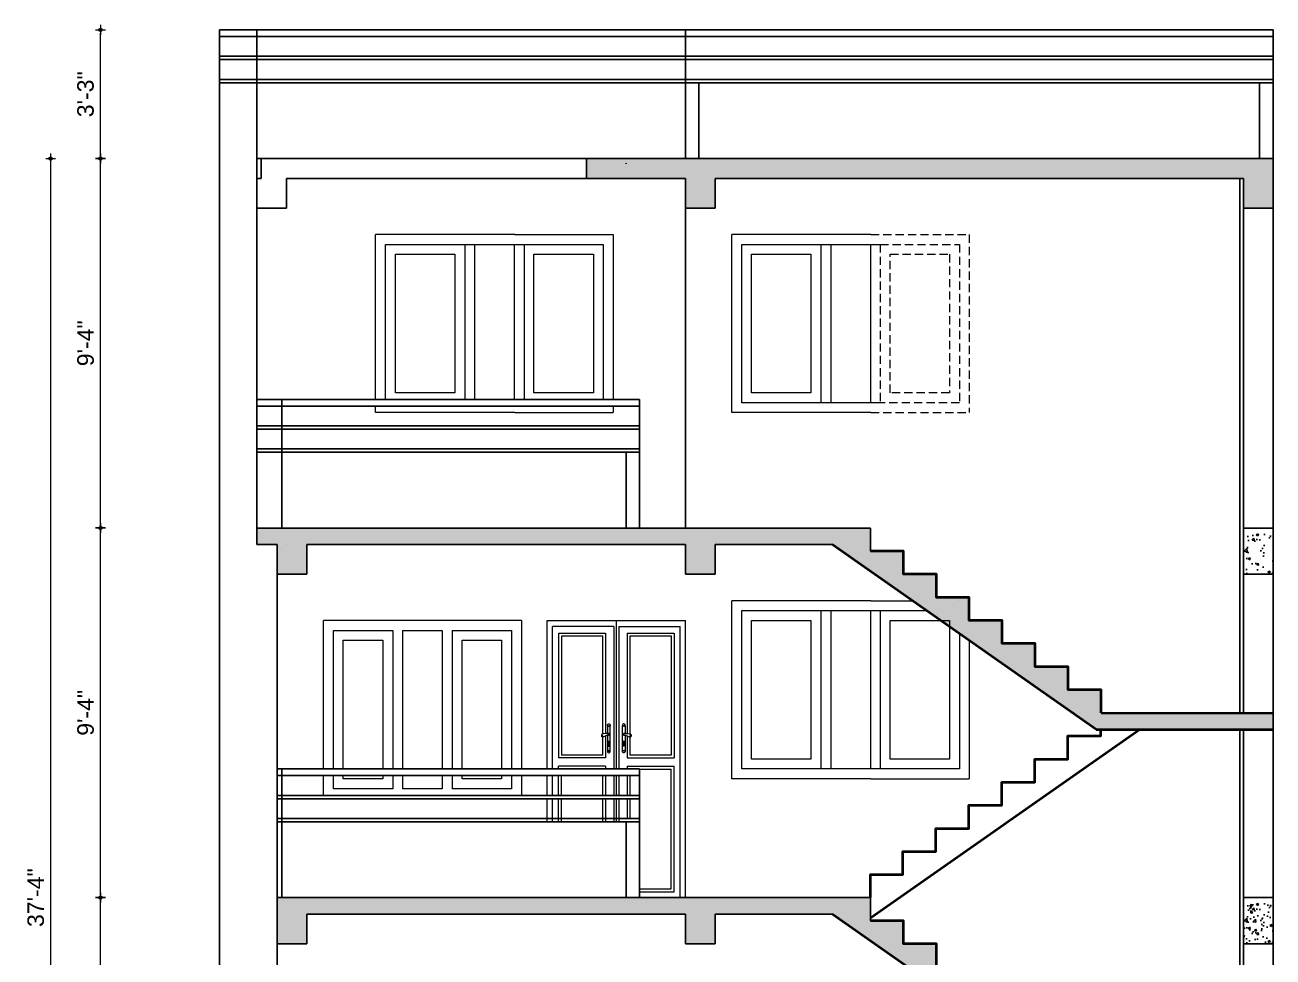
# Model space of a CAD drawing. Header units: inches. Extents: x -4763 to -1586, y -14268 to -12020.
# Drawn here: x -3463.3 to -3085, y -13173.4 to -12890.9 of the extents above; entities that cross this region are included whole.
import ezdxf

# ---------------------------------------------------------------- set-up
doc = ezdxf.new("R2010")
doc.units = ezdxf.units.IN
doc.header["$LTSCALE"] = 0.5
doc.header["$MEASUREMENT"] = 0
doc.header["$PDMODE"] = 66
doc.linetypes.add('HIDDEN', pattern=[0.375, 0.25, -0.125])
for name, color, linetype, lineweight in [('furnitures', 45, 'Continuous', 9), ('hatch', 9, 'Continuous', 0), ('Toilet', 7, 'Continuous', 25), ('wall', 20, 'Continuous', 40), ('win', 5, 'Continuous', 18)]:
    doc.layers.add(name, color=color, linetype=linetype, lineweight=lineweight)
doc.styles.get("Standard").update_dxf_attribs({"font": 'arial.ttf'})
doc.dimstyles.new('S8', dxfattribs={"dimtxt": 5, "dimasz": 1, "dimexe": 6, "dimexo": 18, "dimgap": 1.9375, "dimtad": 1, "dimdec": 0, "dimzin": 3, "dimdsep": 46, "dimlunit": 4, "dimtxsty": 'Standard', "dimblk": 'dot 2', "dimcen": 12, "dimse1": 1, "dimse2": 1, "dimclrd": 1, "dimclre": 1, "dimclrt": 256, "dimadec": 0, "dimazin": 0, "dimtfac": 0.75, "dimtdec": 0, "dimtix": 1, "dimtmove": 1, "dimatfit": 3, "dimldrblk": 'DOT', "dimfxl": 1, "dimtolj": 1, "dimtzin": 0, "dimlwd": 9, "dimlwe": 9, "dimarcsym": 0})

# ---------------------------------------------------------------- blocks, each defined once
blk = doc.blocks.new('dot1')
at = {"layer": 'hatch'}
h = blk.add_hatch(color=256, dxfattribs=at)
edge = h.paths.add_edge_path()
edge.add_arc((0, 0), 1, 0, 360)
for p, q in [((3, 0), (-3, 0)), ((0, 3), (0, -3))]:
    blk.add_line(p, q, dxfattribs=at)
blk.add_circle((0, 0), 1, dxfattribs=at)
blk = doc.blocks.new('dot 2')
at = {"layer": 'hatch', "xscale": 0.5, "yscale": 0.5, "zscale": 0.5}
blk.add_blockref('dot1', (0, 0), dxfattribs=at)
blk = doc.blocks.new('*D1585')
at = {"layer": 'Defpoints', "color": 0, "transparency": 16777216}
for p in [(-3440.42, -13043.36), (-3386.01, -13043.36), (-3386.01, -13155.4)]:
    blk.add_point(p, dxfattribs=at)
at = {"layer": 'Toilet', "color": 1, "lineweight": 9, "transparency": 16777216}
blk.add_line((-3440.42, -13154.4), (-3440.42, -13044.36), dxfattribs=at)
for p, rotation in [((-3440.42, -13043.36), 90), ((-3440.42, -13155.4), 270)]:
    blk.add_blockref('dot 2', p, dxfattribs=dict(at, rotation=rotation))
at = {"layer": 'Toilet', "transparency": 16777216, "insert": (-3444.91, -13099.38), "char_height": 5, "attachment_point": 5, "rotation": 90}
blk.add_mtext('\\A1;9\'-4"', dxfattribs=at)
blk = doc.blocks.new('_Dot')
at = {"color": 0, "linetype": 'ByBlock', "lineweight": -2}
blk.add_line((-0.5, 0), (-1, 0), dxfattribs=at)
at = {"color": 0, "linetype": 'ByBlock', "const_width": 0.5}
blk.add_lwpolyline([(-0.25, 0, 1), (0.25, 0, 1)], format="xyb", close=True, dxfattribs=at)
blk = doc.blocks.new('*D1579')
at = {"layer": 'Defpoints', "color": 0, "transparency": 16777216}
for p in [(-3440.42, -12931.4), (-3386.82, -12931.4), (-3386.82, -13043.36)]:
    blk.add_point(p, dxfattribs=at)
at = {"layer": 'Toilet', "color": 1, "lineweight": 9, "transparency": 16777216}
blk.add_line((-3440.42, -13042.36), (-3440.42, -12932.4), dxfattribs=at)
for p, rotation in [((-3440.42, -12931.4), 90), ((-3440.42, -13043.36), 270)]:
    blk.add_blockref('dot 2', p, dxfattribs=dict(at, rotation=rotation))
at = {"layer": 'Toilet', "transparency": 16777216, "insert": (-3444.91, -12987.38), "char_height": 5, "attachment_point": 5, "rotation": 90}
blk.add_mtext('\\A1;9\'-4"', dxfattribs=at)
blk = doc.blocks.new('*D1580')
at = {"layer": 'Defpoints', "color": 0, "transparency": 16777216}
for p in [(-3392.98, -12931.4), (-3455.52, -13379.4), (-3386.82, -13379.4)]:
    blk.add_point(p, dxfattribs=at)
at = {"layer": 'Toilet', "color": 1, "lineweight": 9, "transparency": 16777216}
blk.add_line((-3455.52, -12932.4), (-3455.52, -13378.4), dxfattribs=at)
for p, rotation in [((-3455.52, -12931.4), 90), ((-3455.52, -13379.4), 270)]:
    blk.add_blockref('dot 2', p, dxfattribs=dict(at, rotation=rotation))
at = {"layer": 'Toilet', "transparency": 16777216, "insert": (-3460.02, -13155.4), "char_height": 5, "attachment_point": 5, "rotation": 90}
blk.add_mtext('\\A1;37\'-4"', dxfattribs=at)
blk = doc.blocks.new('*D1582')
at = {"layer": 'Defpoints', "color": 0, "transparency": 16777216}
for p in [(-3440.42, -13155.4), (-3386.82, -13155.4), (-3386.01, -13267.4)]:
    blk.add_point(p, dxfattribs=at)
at = {"layer": 'Toilet', "color": 1, "lineweight": 9, "transparency": 16777216}
blk.add_line((-3440.42, -13266.4), (-3440.42, -13156.4), dxfattribs=at)
for p, rotation in [((-3440.42, -13155.4), 90), ((-3440.42, -13267.4), 270)]:
    blk.add_blockref('dot 2', p, dxfattribs=dict(at, rotation=rotation))
at = {"layer": 'Toilet', "transparency": 16777216, "insert": (-3444.91, -13211.4), "char_height": 5, "attachment_point": 5, "rotation": 90}
blk.add_mtext('\\A1;9\'-4"', dxfattribs=at)
blk = doc.blocks.new('*D1583')
at = {"layer": 'Defpoints', "color": 0, "transparency": 16777216}
for p in [(-3440.42, -12892.4), (-3404.34, -12892.4), (-3386.82, -12931.4)]:
    blk.add_point(p, dxfattribs=at)
at = {"layer": 'Toilet', "color": 1, "lineweight": 9, "transparency": 16777216}
blk.add_line((-3440.42, -12930.4), (-3440.42, -12893.4), dxfattribs=at)
for p, rotation in [((-3440.42, -12892.4), 90), ((-3440.42, -12931.4), 270)]:
    blk.add_blockref('dot 2', p, dxfattribs=dict(at, rotation=rotation))
at = {"layer": 'Toilet', "transparency": 16777216, "insert": (-3444.92, -12911.9), "char_height": 5, "attachment_point": 5, "rotation": 90}
blk.add_mtext('\\A1;3\'-3"', dxfattribs=at)

msp = doc.modelspace()

# ---------------------------------------------------------------- hatches: boundary and pattern name
at = {"layer": 'Toilet'}
h = msp.add_hatch(dxfattribs=at)
h.set_pattern_fill('AR-CONC', color=256, style=0)
h.set_pattern_definition([(50, (-18742.622, -194.465), (7.1726018, -0.6275213), [0.75, -8.25]), (355, (-18742.622, -194.465), (-1.3875133, 7.5219213), [0.6, -6.6]), (100.4514, (-18742.024, -194.517), (5.7850938, 6.8943954), [0.637402, -7.011421]), (46.1842, (-18742.622, -192.465), (10.6724105, -1.65519), [1.125, -12.375]), (96.6356, (-18741.733, -192.603), (9.346627, 9.7411787), [0.956103, -10.51713]), (351.1842, (-18742.622, -192.465), (9.3466195, 9.741186), [0.9, -9.9]), (21, (-18741.622, -192.965), (5.9690705, -4.0261889), [0.75, -8.25]), (326, (-18741.622, -192.965), (2.4331533, 7.2515005), [0.6, -6.6]), (71.4514, (-18741.1246, -193.3), (8.4022263, 3.225305), [0.637402, -7.011421]), (37.5, (-18742.622, -194.4647), (0.12159855, 3.32893854), [0, -6.52, 0, -6.7, 0, -6.625]), (7.5, (-18742.622, -194.4647), (2.6306954, 3.9441171), [0, -3.82, 0, -6.37, 0, -2.525]), (327.5, (-18744.852, -194.4647), (5.33822436, -0.2255487), [0, -2.5, 0, -7.8, 0, -10.35]), (317.5, (-18745.852, -194.4647), (5.8318617, 1.0010498), [0, -3.25, 0, -5.18, 0, -7.35])])
h.paths.add_polyline_path([(-3392.98, -13043.4), (-3392.98, -13048.4), (-3386.82, -13048.4), (-3386.82, -13057.4), (-3377.82, -13057.4), (-3377.82, -13048.4), (-3263.04, -13048.4), (-3263.04, -13057.4), (-3254.04, -13057.4), (-3254.04, -13048.4), (-3218.62, -13048.4), (-3138.62, -13104.4), (-3084.98, -13104.44), (-3084.98, -13099.44), (-3137.04, -13099.4), (-3137.04, -13092.4), (-3147.04, -13092.4), (-3147.04, -13085.4), (-3157.04, -13085.4), (-3157.04, -13078.4), (-3167.04, -13078.4), (-3167.04, -13071.4), (-3177.04, -13071.4), (-3177.04, -13064.4), (-3187.04, -13064.4), (-3187.04, -13057.4), (-3197.04, -13057.4), (-3197.04, -13050.4), (-3207.04, -13050.4), (-3207.04, -13043.4)])
h.paths.add_polyline_path([(-3377.82, -13160.4), (-3263.04, -13160.4), (-3263.04, -13169.4), (-3254.04, -13169.4), (-3254.04, -13160.4), (-3218.62, -13160.4), (-3138.62, -13216.4), (-3084.98, -13216.44), (-3084.98, -13211.44), (-3137.04, -13211.4), (-3137.04, -13204.4), (-3147.04, -13204.4), (-3147.04, -13197.4), (-3157.04, -13197.4), (-3157.04, -13190.4), (-3167.04, -13190.4), (-3167.04, -13183.4), (-3177.04, -13183.4), (-3177.04, -13176.4), (-3187.04, -13176.4), (-3187.04, -13169.4), (-3197.04, -13169.4), (-3197.04, -13162.4), (-3207.04, -13162.4), (-3207.04, -13155.4), (-3386.82, -13155.4), (-3386.82, -13169.4), (-3377.82, -13169.4)])
h.paths.add_polyline_path([(-3386.82, -13267.4), (-3386.82, -13281.4), (-3377.82, -13281.4), (-3377.82, -13272.4), (-3263.04, -13272.4), (-3263.04, -13281.4), (-3254.04, -13281.4), (-3254.04, -13272.4), (-3218.62, -13272.4), (-3138.62, -13328.4), (-3084.98, -13328.44), (-3084.98, -13323.44), (-3137.04, -13323.4), (-3137.04, -13316.4), (-3147.04, -13316.4), (-3147.04, -13309.4), (-3157.04, -13309.4), (-3157.04, -13302.4), (-3167.04, -13302.4), (-3167.04, -13295.4), (-3177.04, -13295.4), (-3177.04, -13288.4), (-3187.04, -13288.4), (-3187.04, -13281.4), (-3197.04, -13281.4), (-3197.04, -13274.4), (-3207.04, -13274.4), (-3207.04, -13267.4)])
h.paths.add_polyline_path([(-3293.04, -12931.4), (-3293.04, -12937.4), (-3263.04, -12937.4), (-3263.04, -12946.4), (-3254.04, -12946.4), (-3254.04, -12937.4), (-3094.1, -12937.4), (-3094.1, -12946.4), (-3085.1, -12946.4), (-3085.1, -12931.4)])
h = msp.add_hatch(dxfattribs=at)
h.set_pattern_fill('AR-CONC', color=256, style=0)
h.set_pattern_definition([(50, (-20892.716, -1395.2956), (7.1726018, -0.6275213), [0.75, -8.25]), (355, (-20892.716, -1395.2956), (-1.3875133, 7.5219213), [0.6, -6.6]), (100.4514, (-20892.1185, -1395.348), (5.7850938, 6.8943954), [0.637402, -7.011421]), (46.1842, (-20892.716, -1393.296), (10.6724105, -1.65519), [1.125, -12.375]), (96.6356, (-20891.827, -1393.434), (9.346627, 9.7411787), [0.956103, -10.51713]), (351.1842, (-20892.716, -1393.296), (9.3466195, 9.741186), [0.9, -9.9]), (21, (-20891.716, -1393.7956), (5.9690705, -4.0261889), [0.75, -8.25]), (326, (-20891.716, -1393.7956), (2.4331533, 7.2515005), [0.6, -6.6]), (71.4514, (-20891.219, -1394.131), (8.4022263, 3.225305), [0.637402, -7.011421]), (37.5, (-20892.7163, -1395.2956), (0.12159855, 3.32893854), [0, -6.52, 0, -6.7, 0, -6.625]), (7.5, (-20892.7163, -1395.2956), (2.6306954, 3.9441171), [0, -3.82, 0, -6.37, 0, -2.525]), (327.5, (-20894.9463, -1395.2956), (5.33822436, -0.22554872), [0, -2.5, 0, -7.8, 0, -10.35]), (317.5, (-20895.9463, -1395.2956), (5.8318617, 1.0010498), [0, -3.25, 0, -5.18, 0, -7.35])])
h.paths.add_polyline_path([(-3093.98, -13169.4), (-3084.98, -13169.4), (-3084.98, -13155.4), (-3093.98, -13155.4)])
h.paths.add_polyline_path([(-3093.98, -13057.4), (-3084.98, -13057.4), (-3084.98, -13043.4), (-3093.98, -13043.4)])
h = msp.add_hatch(dxfattribs=at)
h.set_pattern_fill('AR-CONC', color=256, style=0)
h.set_pattern_definition([(50, (-20892.716, -1507.2956), (7.1726018, -0.6275213), [0.75, -8.25]), (355, (-20892.716, -1507.2956), (-1.3875133, 7.5219213), [0.6, -6.6]), (100.4514, (-20892.1185, -1507.348), (5.7850938, 6.8943954), [0.637402, -7.011421]), (46.1842, (-20892.716, -1505.296), (10.6724105, -1.65519), [1.125, -12.375]), (96.6356, (-20891.827, -1505.434), (9.346627, 9.7411787), [0.956103, -10.51713]), (351.1842, (-20892.716, -1505.296), (9.3466195, 9.741186), [0.9, -9.9]), (21, (-20891.716, -1505.7956), (5.9690705, -4.0261889), [0.75, -8.25]), (326, (-20891.716, -1505.7956), (2.4331533, 7.2515005), [0.6, -6.6]), (71.4514, (-20891.219, -1506.131), (8.4022263, 3.225305), [0.637402, -7.011421]), (37.5, (-20892.7163, -1507.2956), (0.12159855, 3.32893854), [0, -6.52, 0, -6.7, 0, -6.625]), (7.5, (-20892.7163, -1507.2956), (2.6306954, 3.9441171), [0, -3.82, 0, -6.37, 0, -2.525]), (327.5, (-20894.9463, -1507.2956), (5.33822436, -0.22554872), [0, -2.5, 0, -7.8, 0, -10.35]), (317.5, (-20895.9463, -1507.2956), (5.8318617, 1.0010498), [0, -3.25, 0, -5.18, 0, -7.35])])
h.paths.add_polyline_path([(-3093.98, -13281.4), (-3084.98, -13281.4), (-3084.98, -13267.4), (-3093.98, -13267.4)])
h.paths.add_polyline_path([(-3093.98, -13169.4), (-3084.98, -13169.4), (-3084.98, -13155.4), (-3093.98, -13155.4)])

# ---------------------------------------------------------------- linework, layer by layer
at = {"layer": 'furnitures'}
for p, q in [((-3305.04, -13071.4), (-3263.04, -13071.4)), ((-3305.04, -13071.4), (-3263.04, -13071.4)), ((-3305.04, -13116.4), (-3305.04, -13071.4)), ((-3305.04, -13071.4), (-3263.04, -13071.4)), ((-3303.39, -13116.4), (-3303.39, -13073.2)), ((-3284.83, -13073.2), (-3303.39, -13073.2)), ((-3284.83, -13073.2), (-3284.83, -13116.4)), ((-3284.04, -13071.4), (-3284.04, -13116.4)), ((-3283.25, -13073.2), (-3283.25, -13116.4)), ((-3283.25, -13073.2), (-3264.69, -13073.2)), ((-3264.69, -13155.4), (-3264.69, -13073.2)), ((-3263.04, -13155.4), (-3263.04, -13071.4)), ((-3301.55, -13075.2), (-3301.55, -13113.07)), ((-3301.47, -13075.2), (-3287.31, -13075.2)), ((-3300.67, -13076.07), (-3300.67, -13112.19)), ((-3300.6, -13076.07), (-3288.11, -13076.07)), ((-3288.19, -13076.07), (-3288.19, -13105.74)), ((-3287.31, -13075.2), (-3287.31, -13105.67)), ((-3280.77, -13075.2), (-3280.77, -13105.67)), ((-3280.77, -13075.2), (-3266.61, -13075.2)), ((-3279.9, -13076.07), (-3279.9, -13105.74)), ((-3279.9, -13076.07), (-3267.41, -13076.07)), ((-3267.41, -13076.07), (-3267.41, -13112.19)), ((-3266.54, -13075.2), (-3266.54, -13113.07)), ((-3286.72, -13103.36), (-3286.68, -13103.06)), ((-3286.72, -13103.36), (-3286.72, -13105.61)), ((-3286.68, -13103.06), (-3286.57, -13102.82)), ((-3286.57, -13102.82), (-3286.4, -13102.69)), ((-3286.4, -13102.69), (-3286.22, -13102.69)), ((-3286.39, -13103.28), (-3286.4, -13103.37)), ((-3286.4, -13103.37), (-3286.38, -13103.29)), ((-3286.38, -13103.45), (-3286.4, -13103.37)), ((-3286.4, -13103.37), (-3286.39, -13103.46)), ((-3286.34, -13103.23), (-3286.39, -13103.28)), ((-3286.39, -13103.46), (-3286.34, -13103.52)), ((-3286.38, -13103.29), (-3286.34, -13103.24)), ((-3286.34, -13103.5), (-3286.38, -13103.45)), ((-3286.29, -13103.23), (-3286.34, -13103.23)), ((-3286.34, -13103.24), (-3286.29, -13103.24)), ((-3286.29, -13103.5), (-3286.34, -13103.5)), ((-3286.34, -13103.52), (-3286.29, -13103.52)), ((-3286.24, -13103.28), (-3286.29, -13103.23)), ((-3286.29, -13103.24), (-3286.25, -13103.29)), ((-3286.25, -13103.45), (-3286.29, -13103.5)), ((-3286.29, -13103.52), (-3286.24, -13103.46)), ((-3286.25, -13103.29), (-3286.23, -13103.37)), ((-3286.23, -13103.37), (-3286.25, -13103.45)), ((-3286.22, -13103.37), (-3286.24, -13103.28)), ((-3286.24, -13103.46), (-3286.22, -13103.37)), ((-3286.22, -13102.69), (-3286.06, -13102.82)), ((-3286.06, -13102.82), (-3285.95, -13103.06)), ((-3285.95, -13103.06), (-3285.91, -13103.36)), ((-3285.91, -13110.87), (-3285.91, -13103.36)), ((-3282.13, -13103.06), (-3282.17, -13103.36)), ((-3282.17, -13110.87), (-3282.17, -13103.36)), ((-3282.02, -13102.82), (-3282.13, -13103.06)), ((-3281.86, -13102.69), (-3282.02, -13102.82)), ((-3281.68, -13102.69), (-3281.86, -13102.69)), ((-3281.86, -13103.37), (-3281.84, -13103.28)), ((-3281.84, -13103.46), (-3281.86, -13103.37)), ((-3281.83, -13103.29), (-3281.85, -13103.37)), ((-3281.85, -13103.37), (-3281.83, -13103.45)), ((-3281.84, -13103.28), (-3281.8, -13103.23)), ((-3281.8, -13103.52), (-3281.84, -13103.46)), ((-3281.79, -13103.24), (-3281.83, -13103.29)), ((-3281.83, -13103.45), (-3281.79, -13103.5)), ((-3281.8, -13103.23), (-3281.74, -13103.23)), ((-3281.74, -13103.52), (-3281.8, -13103.52)), ((-3281.74, -13103.24), (-3281.79, -13103.24)), ((-3281.79, -13103.5), (-3281.74, -13103.5)), ((-3281.74, -13103.23), (-3281.7, -13103.28)), ((-3281.7, -13103.29), (-3281.74, -13103.24)), ((-3281.74, -13103.5), (-3281.7, -13103.45)), ((-3281.7, -13103.46), (-3281.74, -13103.52)), ((-3281.7, -13103.28), (-3281.68, -13103.37)), ((-3281.69, -13103.37), (-3281.7, -13103.29)), ((-3281.68, -13103.37), (-3281.7, -13103.46)), ((-3281.7, -13103.45), (-3281.69, -13103.37)), ((-3281.52, -13102.82), (-3281.68, -13102.69)), ((-3281.4, -13103.06), (-3281.52, -13102.82)), ((-3281.36, -13103.36), (-3281.4, -13103.06)), ((-3281.36, -13103.36), (-3281.36, -13105.61)), ((-3288.49, -13106.05), (-3288.48, -13106)), ((-3288.48, -13106.02), (-3288.49, -13106.06)), ((-3288.49, -13106.05), (-3288.49, -13106.06)), ((-3288.49, -13106.06), (-3288.49, -13106.08)), ((-3288.49, -13106.08), (-3288.49, -13106.06)), ((-3288.49, -13106.08), (-3288.49, -13106.12)), ((-3288.49, -13106.12), (-3288.49, -13106.17)), ((-3288.49, -13106.17), (-3288.49, -13106.23)), ((-3288.49, -13106.23), (-3288.49, -13106.29)), ((-3288.49, -13106.29), (-3288.49, -13106.36)), ((-3288.49, -13106.36), (-3288.49, -13106.42)), ((-3288.49, -13106.42), (-3288.49, -13106.47)), ((-3288.49, -13106.47), (-3288.49, -13106.51)), ((-3288.49, -13106.51), (-3288.49, -13106.53)), ((-3288.49, -13106.53), (-3288.49, -13106.54)), ((-3288.48, -13106.58), (-3288.49, -13106.54)), ((-3288.45, -13105.91), (-3288.48, -13105.98)), ((-3288.48, -13106), (-3288.48, -13105.98)), ((-3288.48, -13106.02), (-3288.47, -13105.99)), ((-3288.48, -13106.02), (-3288.48, -13106.02)), ((-3288.48, -13106.05), (-3288.47, -13106.02)), ((-3288.48, -13106.05), (-3288.48, -13106.02)), ((-3288.48, -13106.05), (-3288.48, -13106.05)), ((-3288.48, -13106.05), (-3288.48, -13106.08)), ((-3288.48, -13106.16), (-3288.48, -13106.05)), ((-3288.48, -13106.29), (-3288.48, -13106.23)), ((-3288.48, -13106.48), (-3288.48, -13106.36)), ((-3288.48, -13106.58), (-3288.48, -13106.53)), ((-3288.48, -13106.6), (-3288.48, -13106.58)), ((-3288.45, -13106.65), (-3288.48, -13106.6)), ((-3288.47, -13105.99), (-3288.47, -13105.99)), ((-3288.47, -13106.02), (-3288.47, -13106.02)), ((-3288.41, -13105.87), (-3288.45, -13105.91)), ((-3288.45, -13106.64), (-3288.41, -13106.66)), ((-3288.45, -13106.64), (-3288.45, -13106.65)), ((-3288.41, -13106.68), (-3288.45, -13106.65)), ((-3288.44, -13106.28), (-3288.44, -13106.38)), ((-3288.44, -13106.28), (-3288.4, -13106.28)), ((-3288.44, -13106.38), (-3288.4, -13106.38)), ((-3288.41, -13105.87), (-3288.16, -13105.73)), ((-3288.4, -13106.38), (-3288.41, -13106.48)), ((-3288.13, -13106.46), (-3288.41, -13106.48)), ((-3288.41, -13106.66), (-3288.41, -13106.68)), ((-3288.41, -13106.66), (-3288.41, -13106.68)), ((-3288.17, -13106.69), (-3288.41, -13106.66)), ((-3288.41, -13106.66), (-3288.41, -13106.66)), ((-3288.16, -13106.71), (-3288.41, -13106.68)), ((-3288.4, -13106.28), (-3288.4, -13106.38)), ((-3288.13, -13106.35), (-3288.4, -13106.38)), ((-3288.19, -13106.71), (-3288.19, -13112.19)), ((-3288.17, -13106.69), (-3288.16, -13106.71)), ((-3287.91, -13105.71), (-3288.16, -13105.73)), ((-3287.91, -13106.61), (-3288.16, -13106.71)), ((-3288.13, -13106.46), (-3288.13, -13106.35)), ((-3287.34, -13105.67), (-3287.91, -13105.71)), ((-3287.34, -13106.41), (-3287.91, -13106.61)), ((-3287.91, -13106.6), (-3287.91, -13106.6)), ((-3287.31, -13105.67), (-3287.34, -13105.67)), ((-3287.31, -13106.39), (-3287.34, -13106.41)), ((-3286.74, -13105.61), (-3287.31, -13105.67)), ((-3287.31, -13105.67), (-3287.31, -13105.71)), ((-3286.74, -13106.2), (-3287.31, -13106.39)), ((-3287.31, -13106.39), (-3287.31, -13106.39)), ((-3287.31, -13106.39), (-3287.31, -13113.07)), ((-3286.72, -13105.61), (-3286.74, -13105.61)), ((-3286.72, -13106.2), (-3286.74, -13106.2)), ((-3286.72, -13105.61), (-3286.72, -13105.7)), ((-3286.67, -13105.62), (-3286.72, -13105.61)), ((-3286.72, -13105.76), (-3286.72, -13105.77)), ((-3286.72, -13106.19), (-3286.72, -13106.2)), ((-3286.67, -13106.19), (-3286.72, -13106.2)), ((-3286.72, -13106.2), (-3286.72, -13110.87)), ((-3286.67, -13105.62), (-3286.6, -13105.62)), ((-3286.6, -13106.19), (-3286.67, -13106.19)), ((-3286.6, -13105.62), (-3286.53, -13105.63)), ((-3286.53, -13106.19), (-3286.6, -13106.19)), ((-3286.53, -13105.63), (-3286.47, -13105.63)), ((-3286.47, -13106.18), (-3286.53, -13106.19)), ((-3286.47, -13105.63), (-3286.41, -13105.63)), ((-3286.41, -13106.18), (-3286.47, -13106.18)), ((-3286.45, -13108.12), (-3286.42, -13108)), ((-3286.44, -13108.25), (-3286.45, -13108.12)), ((-3286.44, -13108.25), (-3286.42, -13108.32)), ((-3286.42, -13108), (-3286.35, -13107.93)), ((-3286.41, -13108.33), (-3286.42, -13108.32)), ((-3286.41, -13105.63), (-3286.36, -13105.64)), ((-3286.36, -13106.17), (-3286.41, -13106.18)), ((-3286.41, -13108.34), (-3286.41, -13108.33)), ((-3286.4, -13108.36), (-3286.41, -13108.34)), ((-3286.4, -13105.85), (-3286.39, -13105.8)), ((-3286.4, -13105.91), (-3286.4, -13105.85)), ((-3286.4, -13105.96), (-3286.4, -13105.91)), ((-3286.39, -13106.01), (-3286.4, -13105.96)), ((-3286.4, -13108.37), (-3286.4, -13108.36)), ((-3286.4, -13108.39), (-3286.4, -13108.37)), ((-3286.39, -13108.4), (-3286.4, -13108.39)), ((-3286.39, -13105.8), (-3286.37, -13105.76)), ((-3286.37, -13106.06), (-3286.39, -13106.01)), ((-3286.39, -13108.42), (-3286.39, -13108.4)), ((-3286.39, -13108.46), (-3286.39, -13108.42)), ((-3286.38, -13108.57), (-3286.39, -13108.46)), ((-3286.39, -13108.76), (-3286.38, -13108.68)), ((-3286.38, -13108.68), (-3286.38, -13108.57)), ((-3286.37, -13105.76), (-3286.36, -13105.74)), ((-3286.34, -13106.09), (-3286.37, -13106.06)), ((-3286.36, -13105.64), (-3286.32, -13105.64)), ((-3286.32, -13106.17), (-3286.36, -13106.17)), ((-3286.35, -13107.93), (-3286.28, -13107.93)), ((-3286.31, -13106.11), (-3286.34, -13106.09)), ((-3286.33, -13105.71), (-3286.31, -13105.7)), ((-3286.32, -13105.64), (-3286.3, -13105.65)), ((-3286.3, -13106.17), (-3286.32, -13106.17)), ((-3286.31, -13105.7), (-3286.28, -13105.69)), ((-3286.28, -13106.12), (-3286.31, -13106.11)), ((-3286.3, -13105.65), (-3286.28, -13105.65)), ((-3286.28, -13106.16), (-3286.3, -13106.17)), ((-3286.24, -13105.66), (-3286.28, -13105.65)), ((-3286.28, -13105.69), (-3286.25, -13105.7)), ((-3286.25, -13106.11), (-3286.28, -13106.12)), ((-3286.28, -13106.16), (-3286.24, -13106.15)), ((-3286.28, -13107.93), (-3286.21, -13108)), ((-3286.25, -13105.7), (-3286.22, -13105.72)), ((-3286.22, -13106.09), (-3286.25, -13106.11)), ((-3286.25, -13108.57), (-3286.24, -13108.46)), ((-3286.25, -13108.68), (-3286.25, -13108.57)), ((-3286.25, -13108.76), (-3286.25, -13108.68)), ((-3286.2, -13105.68), (-3286.24, -13105.66)), ((-3286.24, -13106.15), (-3286.2, -13106.13)), ((-3286.24, -13108.4), (-3286.23, -13108.39)), ((-3286.24, -13108.42), (-3286.24, -13108.4)), ((-3286.24, -13108.46), (-3286.24, -13108.42)), ((-3286.23, -13108.36), (-3286.22, -13108.34)), ((-3286.23, -13108.37), (-3286.23, -13108.36)), ((-3286.23, -13108.39), (-3286.23, -13108.37)), ((-3286.22, -13105.72), (-3286.21, -13105.73)), ((-3286.19, -13106.06), (-3286.22, -13106.09)), ((-3286.22, -13108.33), (-3286.21, -13108.32)), ((-3286.22, -13108.34), (-3286.22, -13108.33)), ((-3286.21, -13108), (-3286.18, -13108.12)), ((-3286.19, -13108.25), (-3286.21, -13108.32)), ((-3286.17, -13105.72), (-3286.2, -13105.68)), ((-3286.2, -13106.13), (-3286.17, -13106.09)), ((-3286.18, -13106.04), (-3286.19, -13106.06)), ((-3286.18, -13108.12), (-3286.19, -13108.25)), ((-3286.18, -13105.78), (-3286.17, -13105.8)), ((-3286.17, -13105.73), (-3286.17, -13105.72)), ((-3286.15, -13105.78), (-3286.17, -13105.73)), ((-3286.17, -13105.8), (-3286.16, -13105.85)), ((-3286.17, -13106.08), (-3286.15, -13106.03)), ((-3286.17, -13106.08), (-3286.17, -13106.09)), ((-3286.16, -13105.85), (-3286.15, -13105.91)), ((-3286.15, -13105.91), (-3286.16, -13105.96)), ((-3286.16, -13105.96), (-3286.16, -13105.97)), ((-3286.13, -13105.84), (-3286.15, -13105.78)), ((-3286.15, -13106.03), (-3286.13, -13105.97)), ((-3286.13, -13105.91), (-3286.13, -13105.84)), ((-3286.13, -13105.97), (-3286.13, -13105.91)), ((-3281.96, -13105.91), (-3281.95, -13105.84)), ((-3281.95, -13105.97), (-3281.96, -13105.91)), ((-3281.95, -13105.84), (-3281.94, -13105.78)), ((-3281.94, -13106.03), (-3281.95, -13105.97)), ((-3281.94, -13105.78), (-3281.91, -13105.73)), ((-3281.91, -13106.08), (-3281.94, -13106.03)), ((-3281.91, -13105.8), (-3281.93, -13105.85)), ((-3281.93, -13105.85), (-3281.93, -13105.91)), ((-3281.93, -13105.91), (-3281.93, -13105.96)), ((-3281.93, -13105.96), (-3281.92, -13105.97)), ((-3281.91, -13105.72), (-3281.88, -13105.68)), ((-3281.91, -13105.73), (-3281.91, -13105.72)), ((-3281.9, -13105.78), (-3281.91, -13105.8)), ((-3281.91, -13106.08), (-3281.91, -13106.09)), ((-3281.88, -13106.13), (-3281.91, -13106.09)), ((-3281.87, -13108), (-3281.91, -13108.12)), ((-3281.91, -13108.12), (-3281.9, -13108.25)), ((-3281.9, -13106.04), (-3281.89, -13106.06)), ((-3281.9, -13108.25), (-3281.87, -13108.32)), ((-3281.89, -13106.06), (-3281.87, -13106.09)), ((-3281.88, -13105.68), (-3281.84, -13105.66)), ((-3281.84, -13106.15), (-3281.88, -13106.13)), ((-3281.84, -13105.7), (-3281.87, -13105.72)), ((-3281.87, -13105.72), (-3281.87, -13105.73)), ((-3281.87, -13106.09), (-3281.84, -13106.11)), ((-3281.81, -13107.93), (-3281.87, -13108)), ((-3281.87, -13108.33), (-3281.87, -13108.32)), ((-3281.86, -13108.34), (-3281.87, -13108.33)), ((-3281.86, -13108.36), (-3281.86, -13108.34)), ((-3281.85, -13108.37), (-3281.86, -13108.36)), ((-3281.85, -13108.39), (-3281.85, -13108.37)), ((-3281.85, -13108.4), (-3281.85, -13108.39)), ((-3281.84, -13108.42), (-3281.85, -13108.4)), ((-3281.84, -13105.66), (-3281.8, -13105.65)), ((-3281.8, -13105.69), (-3281.84, -13105.7)), ((-3281.84, -13106.11), (-3281.8, -13106.12)), ((-3281.8, -13106.16), (-3281.84, -13106.15)), ((-3281.84, -13108.46), (-3281.84, -13108.42)), ((-3281.83, -13108.57), (-3281.84, -13108.46)), ((-3281.84, -13108.76), (-3281.83, -13108.68)), ((-3281.83, -13108.68), (-3281.83, -13108.57)), ((-3281.73, -13107.93), (-3281.81, -13107.93)), ((-3281.79, -13105.65), (-3281.8, -13105.65)), ((-3281.77, -13105.7), (-3281.8, -13105.69)), ((-3281.8, -13106.12), (-3281.77, -13106.11)), ((-3281.8, -13106.16), (-3281.79, -13106.17)), ((-3281.76, -13105.64), (-3281.79, -13105.65)), ((-3281.79, -13106.17), (-3281.76, -13106.17)), ((-3281.75, -13105.71), (-3281.77, -13105.7)), ((-3281.77, -13106.11), (-3281.74, -13106.09)), ((-3281.72, -13105.64), (-3281.76, -13105.64)), ((-3281.76, -13106.17), (-3281.72, -13106.17)), ((-3281.74, -13106.09), (-3281.71, -13106.06)), ((-3281.66, -13108), (-3281.73, -13107.93)), ((-3281.67, -13105.63), (-3281.72, -13105.64)), ((-3281.71, -13105.76), (-3281.72, -13105.74)), ((-3281.72, -13106.17), (-3281.67, -13106.18)), ((-3281.69, -13105.8), (-3281.71, -13105.76)), ((-3281.71, -13106.06), (-3281.69, -13106.01)), ((-3281.7, -13108.57), (-3281.69, -13108.46)), ((-3281.7, -13108.68), (-3281.7, -13108.57)), ((-3281.7, -13108.76), (-3281.7, -13108.68)), ((-3281.68, -13105.85), (-3281.69, -13105.8)), ((-3281.69, -13106.01), (-3281.68, -13105.96)), ((-3281.69, -13108.39), (-3281.68, -13108.37)), ((-3281.69, -13108.4), (-3281.69, -13108.39)), ((-3281.69, -13108.42), (-3281.69, -13108.4)), ((-3281.69, -13108.46), (-3281.69, -13108.42)), ((-3281.68, -13105.91), (-3281.68, -13105.85)), ((-3281.68, -13105.96), (-3281.68, -13105.91)), ((-3281.68, -13108.36), (-3281.67, -13108.34)), ((-3281.68, -13108.37), (-3281.68, -13108.36)), ((-3281.62, -13105.63), (-3281.67, -13105.63)), ((-3281.67, -13106.18), (-3281.62, -13106.18)), ((-3281.67, -13108.33), (-3281.66, -13108.32)), ((-3281.67, -13108.34), (-3281.67, -13108.33)), ((-3281.63, -13108.12), (-3281.66, -13108)), ((-3281.64, -13108.25), (-3281.66, -13108.32)), ((-3281.64, -13108.25), (-3281.63, -13108.12)), ((-3281.55, -13105.63), (-3281.62, -13105.63)), ((-3281.62, -13106.18), (-3281.55, -13106.19)), ((-3281.49, -13105.62), (-3281.55, -13105.63)), ((-3281.55, -13106.19), (-3281.49, -13106.19)), ((-3281.41, -13105.62), (-3281.49, -13105.62)), ((-3281.49, -13106.19), (-3281.41, -13106.19)), ((-3281.41, -13105.62), (-3281.36, -13105.61)), ((-3281.41, -13106.19), (-3281.36, -13106.2)), ((-3281.36, -13105.61), (-3281.36, -13105.7)), ((-3281.36, -13105.61), (-3281.34, -13105.61)), ((-3281.36, -13105.76), (-3281.36, -13105.77)), ((-3281.36, -13106.19), (-3281.36, -13106.2)), ((-3281.36, -13106.2), (-3281.36, -13110.87)), ((-3281.36, -13106.2), (-3281.34, -13106.2)), ((-3281.34, -13105.61), (-3280.77, -13105.67)), ((-3281.34, -13106.2), (-3280.77, -13106.39)), ((-3280.77, -13105.67), (-3280.74, -13105.67)), ((-3280.77, -13105.67), (-3280.77, -13105.71)), ((-3280.77, -13106.39), (-3280.74, -13106.41)), ((-3280.77, -13106.39), (-3280.77, -13106.39)), ((-3280.77, -13106.39), (-3280.77, -13113.07)), ((-3280.74, -13105.67), (-3280.17, -13105.71)), ((-3280.74, -13106.41), (-3280.17, -13106.61)), ((-3280.17, -13105.71), (-3279.92, -13105.73)), ((-3280.17, -13106.6), (-3280.17, -13106.6)), ((-3280.17, -13106.61), (-3279.92, -13106.71)), ((-3279.95, -13106.46), (-3279.96, -13106.35)), ((-3279.96, -13106.35), (-3279.68, -13106.38)), ((-3279.95, -13106.46), (-3279.68, -13106.48)), ((-3279.67, -13105.87), (-3279.92, -13105.73)), ((-3279.92, -13106.71), (-3279.67, -13106.68)), ((-3279.91, -13106.69), (-3279.92, -13106.71)), ((-3279.91, -13106.69), (-3279.67, -13106.66)), ((-3279.9, -13106.71), (-3279.9, -13112.19)), ((-3279.68, -13106.28), (-3279.68, -13106.38)), ((-3279.64, -13106.28), (-3279.68, -13106.28)), ((-3279.68, -13106.38), (-3279.68, -13106.48)), ((-3279.64, -13106.38), (-3279.68, -13106.38)), ((-3279.67, -13105.87), (-3279.63, -13105.91)), ((-3279.64, -13106.64), (-3279.67, -13106.66)), ((-3279.67, -13106.68), (-3279.63, -13106.65)), ((-3279.67, -13106.66), (-3279.67, -13106.68)), ((-3279.67, -13106.66), (-3279.67, -13106.68)), ((-3279.67, -13106.66), (-3279.67, -13106.66)), ((-3279.64, -13106.28), (-3279.64, -13106.38)), ((-3279.64, -13106.64), (-3279.63, -13106.65)), ((-3279.63, -13105.91), (-3279.61, -13105.98)), ((-3279.63, -13106.65), (-3279.61, -13106.6)), ((-3279.6, -13106), (-3279.61, -13105.98)), ((-3279.61, -13105.99), (-3279.61, -13105.99)), ((-3279.6, -13106.02), (-3279.61, -13105.99)), ((-3279.61, -13106.02), (-3279.61, -13106.02)), ((-3279.6, -13106.05), (-3279.61, -13106.02)), ((-3279.61, -13106.6), (-3279.6, -13106.58)), ((-3279.6, -13106.05), (-3279.6, -13106)), ((-3279.6, -13106.02), (-3279.6, -13106.02)), ((-3279.6, -13106.02), (-3279.6, -13106.06)), ((-3279.6, -13106.05), (-3279.6, -13106.02)), ((-3279.6, -13106.05), (-3279.6, -13106.06)), ((-3279.6, -13106.05), (-3279.6, -13106.05)), ((-3279.6, -13106.05), (-3279.6, -13106.08)), ((-3279.6, -13106.16), (-3279.6, -13106.05)), ((-3279.6, -13106.06), (-3279.59, -13106.08)), ((-3279.59, -13106.08), (-3279.6, -13106.06)), ((-3279.6, -13106.29), (-3279.6, -13106.23)), ((-3279.6, -13106.48), (-3279.6, -13106.36)), ((-3279.59, -13106.51), (-3279.6, -13106.53)), ((-3279.6, -13106.53), (-3279.6, -13106.54)), ((-3279.6, -13106.58), (-3279.6, -13106.53)), ((-3279.6, -13106.58), (-3279.6, -13106.54)), ((-3279.59, -13106.08), (-3279.59, -13106.12)), ((-3279.59, -13106.12), (-3279.59, -13106.17)), ((-3279.59, -13106.17), (-3279.59, -13106.23)), ((-3279.59, -13106.23), (-3279.59, -13106.29)), ((-3279.59, -13106.29), (-3279.59, -13106.36)), ((-3279.59, -13106.36), (-3279.59, -13106.42)), ((-3279.59, -13106.42), (-3279.59, -13106.47)), ((-3279.59, -13106.47), (-3279.59, -13106.51)), ((-3288.19, -13112.19), (-3300.67, -13112.19)), ((-3286.72, -13110.87), (-3286.68, -13111.17)), ((-3286.68, -13111.17), (-3286.57, -13111.41)), ((-3286.57, -13111.41), (-3286.4, -13111.54)), ((-3286.47, -13109.17), (-3286.48, -13109.24)), ((-3286.48, -13109.24), (-3286.47, -13109.37)), ((-3286.47, -13109.17), (-3286.45, -13109.12)), ((-3286.47, -13109.37), (-3286.42, -13109.47)), ((-3286.45, -13109.12), (-3286.43, -13109.06)), ((-3286.43, -13109.06), (-3286.42, -13109)), ((-3286.42, -13109), (-3286.41, -13108.94)), ((-3286.42, -13109.47), (-3286.35, -13109.53)), ((-3286.41, -13108.94), (-3286.4, -13108.88)), ((-3286.4, -13108.88), (-3286.39, -13108.82)), ((-3286.39, -13110.78), (-3286.4, -13110.87)), ((-3286.4, -13110.87), (-3286.38, -13110.79)), ((-3286.38, -13110.95), (-3286.4, -13110.87)), ((-3286.4, -13110.87), (-3286.39, -13110.96)), ((-3286.4, -13111.54), (-3286.22, -13111.54)), ((-3286.39, -13108.82), (-3286.39, -13108.76)), ((-3286.34, -13110.73), (-3286.39, -13110.78)), ((-3286.39, -13110.96), (-3286.34, -13111.02)), ((-3286.38, -13110.79), (-3286.34, -13110.74)), ((-3286.34, -13111), (-3286.38, -13110.95)), ((-3286.35, -13109.53), (-3286.28, -13109.53)), ((-3286.29, -13110.73), (-3286.34, -13110.73)), ((-3286.34, -13110.74), (-3286.29, -13110.74)), ((-3286.29, -13111), (-3286.34, -13111)), ((-3286.34, -13111.02), (-3286.29, -13111.02)), ((-3286.24, -13110.78), (-3286.29, -13110.73)), ((-3286.29, -13110.74), (-3286.25, -13110.79)), ((-3286.25, -13110.95), (-3286.29, -13111)), ((-3286.29, -13111.02), (-3286.24, -13110.96)), ((-3286.28, -13109.53), (-3286.21, -13109.47)), ((-3286.24, -13108.82), (-3286.25, -13108.76)), ((-3286.25, -13110.79), (-3286.23, -13110.87)), ((-3286.23, -13110.87), (-3286.25, -13110.95)), ((-3286.23, -13108.88), (-3286.24, -13108.82)), ((-3286.22, -13110.87), (-3286.24, -13110.78)), ((-3286.24, -13110.96), (-3286.22, -13110.87)), ((-3286.22, -13108.94), (-3286.23, -13108.88)), ((-3286.21, -13109), (-3286.22, -13108.94)), ((-3286.22, -13111.54), (-3286.06, -13111.41)), ((-3286.2, -13109.06), (-3286.21, -13109)), ((-3286.21, -13109.47), (-3286.16, -13109.37)), ((-3286.18, -13109.12), (-3286.2, -13109.06)), ((-3286.17, -13109.17), (-3286.18, -13109.12)), ((-3286.17, -13109.17), (-3286.15, -13109.24)), ((-3286.16, -13109.37), (-3286.15, -13109.24)), ((-3286.06, -13111.41), (-3285.95, -13111.17)), ((-3285.95, -13111.17), (-3285.91, -13110.87)), ((-3282.13, -13111.17), (-3282.17, -13110.87)), ((-3282.02, -13111.41), (-3282.13, -13111.17)), ((-3281.86, -13111.54), (-3282.02, -13111.41)), ((-3281.92, -13109.17), (-3281.93, -13109.24)), ((-3281.92, -13109.37), (-3281.93, -13109.24)), ((-3281.92, -13109.17), (-3281.9, -13109.12)), ((-3281.88, -13109.47), (-3281.92, -13109.37)), ((-3281.9, -13109.12), (-3281.89, -13109.06)), ((-3281.89, -13109.06), (-3281.87, -13109)), ((-3281.81, -13109.53), (-3281.88, -13109.47)), ((-3281.87, -13109), (-3281.86, -13108.94)), ((-3281.86, -13108.94), (-3281.85, -13108.88)), ((-3281.86, -13110.87), (-3281.84, -13110.78)), ((-3281.84, -13110.96), (-3281.86, -13110.87)), ((-3281.68, -13111.54), (-3281.86, -13111.54)), ((-3281.85, -13108.88), (-3281.84, -13108.82)), ((-3281.83, -13110.79), (-3281.85, -13110.87)), ((-3281.85, -13110.87), (-3281.83, -13110.95)), ((-3281.84, -13108.82), (-3281.84, -13108.76)), ((-3281.84, -13110.78), (-3281.8, -13110.73)), ((-3281.8, -13111.02), (-3281.84, -13110.96)), ((-3281.79, -13110.74), (-3281.83, -13110.79)), ((-3281.83, -13110.95), (-3281.79, -13111)), ((-3281.73, -13109.53), (-3281.81, -13109.53)), ((-3281.8, -13110.73), (-3281.74, -13110.73)), ((-3281.74, -13111.02), (-3281.8, -13111.02)), ((-3281.74, -13110.74), (-3281.79, -13110.74)), ((-3281.79, -13111), (-3281.74, -13111)), ((-3281.74, -13110.73), (-3281.7, -13110.78)), ((-3281.7, -13110.79), (-3281.74, -13110.74)), ((-3281.74, -13111), (-3281.7, -13110.95)), ((-3281.7, -13110.96), (-3281.74, -13111.02)), ((-3281.66, -13109.47), (-3281.73, -13109.53)), ((-3281.69, -13108.82), (-3281.7, -13108.76)), ((-3281.7, -13110.78), (-3281.68, -13110.87)), ((-3281.69, -13110.87), (-3281.7, -13110.79)), ((-3281.68, -13110.87), (-3281.7, -13110.96)), ((-3281.7, -13110.95), (-3281.69, -13110.87)), ((-3281.68, -13108.88), (-3281.69, -13108.82)), ((-3281.67, -13108.94), (-3281.68, -13108.88)), ((-3281.52, -13111.41), (-3281.68, -13111.54)), ((-3281.66, -13109), (-3281.67, -13108.94)), ((-3281.65, -13109.06), (-3281.66, -13109)), ((-3281.62, -13109.37), (-3281.66, -13109.47)), ((-3281.63, -13109.12), (-3281.65, -13109.06)), ((-3281.62, -13109.17), (-3281.63, -13109.12)), ((-3281.62, -13109.17), (-3281.6, -13109.24)), ((-3281.6, -13109.24), (-3281.62, -13109.37)), ((-3281.4, -13111.17), (-3281.52, -13111.41)), ((-3281.36, -13110.87), (-3281.4, -13111.17)), ((-3267.41, -13112.19), (-3279.9, -13112.19)), ((-3287.31, -13113.07), (-3301.55, -13113.07)), ((-3287.31, -13115.58), (-3301.55, -13115.58)), ((-3301.55, -13116.4), (-3301.55, -13115.58)), ((-3287.31, -13115.58), (-3287.31, -13116.4)), ((-3280.77, -13113.07), (-3266.54, -13113.07)), ((-3280.77, -13115.58), (-3280.77, -13116.4)), ((-3280.77, -13115.58), (-3266.54, -13115.58)), ((-3266.54, -13153.65), (-3266.54, -13115.58)), ((-3305.04, -13124.4), (-3305.04, -13118.4)), ((-3303.39, -13124.4), (-3303.39, -13118.4)), ((-3301.55, -13124.4), (-3301.55, -13118.4)), ((-3300.67, -13124.4), (-3300.67, -13118.4)), ((-3288.19, -13118.4), (-3288.19, -13124.4)), ((-3287.31, -13118.4), (-3287.31, -13124.4)), ((-3284.83, -13118.4), (-3284.83, -13124.4)), ((-3284.04, -13118.4), (-3284.04, -13124.4)), ((-3283.25, -13118.4), (-3283.25, -13124.4)), ((-3280.77, -13118.4), (-3280.77, -13124.4)), ((-3279.9, -13118.4), (-3279.9, -13124.4)), ((-3277.04, -13116.45), (-3267.41, -13116.45)), ((-3267.41, -13152.77), (-3267.41, -13116.45)), ((-3305.04, -13132.4), (-3305.04, -13125.4)), ((-3303.39, -13132.4), (-3303.39, -13125.4)), ((-3301.55, -13132.4), (-3301.55, -13125.4)), ((-3300.67, -13132.4), (-3300.67, -13125.4)), ((-3288.19, -13125.4), (-3288.19, -13132.4)), ((-3287.31, -13125.4), (-3287.31, -13132.4)), ((-3284.83, -13125.4), (-3284.83, -13132.4)), ((-3284.04, -13125.4), (-3284.04, -13132.4)), ((-3283.25, -13125.4), (-3283.25, -13132.4)), ((-3280.77, -13125.4), (-3280.77, -13131.4)), ((-3279.9, -13125.4), (-3279.9, -13131.4)), ((-3277.04, -13152.77), (-3267.41, -13152.77)), ((-3277.04, -13153.65), (-3266.54, -13153.65)), ((-3305.04, -13155.4), (-3303.39, -13155.4))]:
    msp.add_line(p, q, dxfattribs=at)
at = {"layer": 'Toilet'}
for p, q in [((-3404.34, -13384.4), (-3404.34, -12892.4)), ((-3084.98, -12892.4), (-3404.34, -12892.4)), ((-3392.98, -12931.4), (-3392.98, -12892.4)), ((-3263.04, -12931.4), (-3263.04, -12892.4)), ((-3084.98, -13392.4), (-3084.98, -12892.4)), ((-3084.98, -12894.4), (-3404.34, -12894.4)), ((-3084.98, -12900.4), (-3404.34, -12900.4)), ((-3084.98, -12901.4), (-3404.34, -12901.4)), ((-3084.98, -12907.4), (-3404.34, -12907.4)), ((-3084.98, -12908.4), (-3404.34, -12908.4)), ((-3259.04, -12931.4), (-3259.04, -12908.4)), ((-3089.1, -12931.4), (-3089.1, -12908.4)), ((-3404.34, -12937.4), (-3404.34, -12931.4)), ((-3084.98, -12931.4), (-3392.98, -12931.4)), ((-3392.98, -13048.4), (-3392.98, -12931.4)), ((-3391.65, -12937.4), (-3391.65, -12931.4)), ((-3293.04, -12931.4), (-3293.04, -12937.4)), ((-3281.04, -12933.01), (-3281.04, -12932.74)), ((-3391.65, -12937.4), (-3392.98, -12937.4)), ((-3263.04, -12937.4), (-3383.98, -12937.4)), ((-3383.98, -12946.4), (-3383.98, -12937.4)), ((-3263.04, -13043.4), (-3263.04, -12937.4)), ((-3093.98, -12937.4), (-3254.04, -12937.4)), ((-3254.04, -12937.4), (-3254.04, -12946.4)), ((-3095.04, -13099.43), (-3095.04, -12937.4)), ((-3093.98, -13099.43), (-3093.98, -12937.4)), ((-3383.98, -12946.4), (-3392.98, -12946.4)), ((-3254.04, -12946.4), (-3263.04, -12946.4)), ((-3084.98, -12946.4), (-3093.98, -12946.4)), ((-3277.04, -13004.4), (-3392.98, -13004.4)), ((-3277.04, -13006.4), (-3392.98, -13006.4)), ((-3385.41, -13043.4), (-3385.41, -13004.4)), ((-3277.04, -13004.4), (-3277.04, -13043.4)), ((-3277.04, -13012.4), (-3392.98, -13012.4)), ((-3277.04, -13013.4), (-3392.98, -13013.4)), ((-3277.04, -13019.4), (-3392.98, -13019.4)), ((-3277.04, -13020.4), (-3392.98, -13020.4)), ((-3281.04, -13043.4), (-3281.04, -13020.4)), ((-3207.04, -13043.4), (-3392.98, -13043.4)), ((-3377.82, -13043.4), (-3377.82, -13043.36)), ((-3207.04, -13050.4), (-3207.04, -13043.4)), ((-3084.98, -13043.4), (-3093.98, -13043.4)), ((-3386.82, -13048.4), (-3392.98, -13048.4)), ((-3386.82, -13384.4), (-3386.82, -13048.4)), ((-3383.98, -13048.4), (-3383.98, -13048.4)), ((-3263.04, -13048.4), (-3377.82, -13048.4)), ((-3377.82, -13057.4), (-3377.82, -13048.4)), ((-3263.04, -13057.4), (-3263.04, -13048.4)), ((-3218.62, -13048.4), (-3254.04, -13048.4)), ((-3254.04, -13057.4), (-3254.04, -13048.4)), ((-3377.82, -13057.4), (-3386.82, -13057.4)), ((-3254.04, -13057.4), (-3263.04, -13057.4)), ((-3084.98, -13057.4), (-3093.98, -13057.4)), ((-3095.04, -13211.43), (-3095.04, -13104.43)), ((-3093.98, -13211.43), (-3093.98, -13104.43)), ((-3277.04, -13116.4), (-3386.82, -13116.4)), ((-3386.82, -13155.4), (-3386.82, -13116.4)), ((-3277.04, -13118.4), (-3386.82, -13118.4)), ((-3385.41, -13155.4), (-3385.41, -13116.4)), ((-3277.04, -13116.4), (-3277.04, -13155.4)), ((-3277.04, -13124.4), (-3386.82, -13124.4)), ((-3277.04, -13125.4), (-3386.82, -13125.4)), ((-3277.04, -13131.4), (-3386.82, -13131.4)), ((-3277.04, -13132.4), (-3386.82, -13132.4)), ((-3281.04, -13132.4), (-3281.04, -13155.4)), ((-3207.04, -13155.4), (-3386.82, -13155.4)), ((-3207.04, -13162.4), (-3207.04, -13155.4)), ((-3084.98, -13155.4), (-3093.98, -13155.4)), ((-3263.04, -13160.4), (-3377.82, -13160.4)), ((-3377.82, -13169.4), (-3377.82, -13160.4)), ((-3263.04, -13169.4), (-3263.04, -13160.4)), ((-3218.62, -13160.4), (-3254.04, -13160.4)), ((-3254.04, -13169.4), (-3254.04, -13160.4)), ((-3377.82, -13169.4), (-3386.82, -13169.4)), ((-3254.04, -13169.4), (-3263.04, -13169.4)), ((-3084.98, -13169.4), (-3093.98, -13169.4))]:
    msp.add_line(p, q, dxfattribs=at)
at = {"layer": 'wall', "color": 2, "linetype": 'ByBlock', "ltscale": 5}
for p, q in [((-3138.62, -13104.4), (-3218.62, -13048.4)), ((-3207.04, -13161.5), (-3125.48, -13104.41)), ((-3138.62, -13104.4), (-3084.98, -13104.44)), ((-3138.62, -13216.4), (-3218.62, -13160.4))]:
    msp.add_line(p, q, dxfattribs=at)
for points in [[(-3137.04, -13099.4), (-3137.04, -13092.4), (-3147.04, -13092.4), (-3147.04, -13085.4), (-3157.04, -13085.4), (-3157.04, -13078.4), (-3167.04, -13078.4), (-3167.04, -13071.4), (-3177.04, -13071.4), (-3177.04, -13064.4), (-3187.04, -13064.4), (-3187.04, -13057.4), (-3197.04, -13057.4), (-3197.04, -13050.4), (-3207.04, -13050.4)], [(-3137.04, -13099.4), (-3084.98, -13099.44)], [(-3207.04, -13155.4), (-3207.04, -13148.4), (-3197.16, -13148.4), (-3197.16, -13141.4), (-3187.16, -13141.4), (-3187.16, -13134.4), (-3177.16, -13134.4), (-3177.16, -13127.4), (-3167.16, -13127.4), (-3167.16, -13120.4), (-3157.16, -13120.4), (-3157.16, -13113.4), (-3147.16, -13113.4), (-3147.16, -13106.4), (-3137.16, -13106.4), (-3137.16, -13104.4)], [(-3137.04, -13211.4), (-3137.04, -13204.4), (-3147.04, -13204.4), (-3147.04, -13197.4), (-3157.04, -13197.4), (-3157.04, -13190.4), (-3167.04, -13190.4), (-3167.04, -13183.4), (-3177.04, -13183.4), (-3177.04, -13176.4), (-3187.04, -13176.4), (-3187.04, -13169.4), (-3197.04, -13169.4), (-3197.04, -13162.4), (-3207.04, -13162.4)]]:
    msp.add_lwpolyline(points, dxfattribs=at)
at = {"layer": 'win'}
for p, q in [((-3314.84, -12954.4), (-3357.01, -12954.4)), ((-3357.01, -13004.4), (-3357.01, -12954.4)), ((-3354.01, -13004.4), (-3354.01, -12957.4)), ((-3354.01, -12957.4), (-3327.01, -12957.4)), ((-3330.01, -12957.4), (-3312.01, -12957.4)), ((-3330.01, -12957.4), (-3330.01, -13004.4)), ((-3327.01, -12957.4), (-3327.01, -13004.4)), ((-3315.01, -12957.4), (-3315.01, -13004.4)), ((-3314.84, -12954.4), (-3285.01, -12954.4)), ((-3312.01, -12957.4), (-3288.01, -12957.4)), ((-3312.01, -12957.4), (-3312.01, -13004.4)), ((-3288.01, -12957.4), (-3288.01, -13004.4)), ((-3285.01, -12954.4), (-3285.01, -13004.4)), ((-3206.87, -12954.4), (-3249.04, -12954.4)), ((-3249.04, -13008.4), (-3249.04, -12954.4)), ((-3246.04, -13005.4), (-3246.04, -12957.4)), ((-3246.04, -12957.4), (-3219.04, -12957.4)), ((-3222.04, -12957.4), (-3204.04, -12957.4)), ((-3222.04, -12957.4), (-3222.04, -13005.4)), ((-3219.04, -12957.4), (-3219.04, -13005.4)), ((-3207.04, -12957.4), (-3207.04, -13005.4)), ((-3351.01, -13002.4), (-3351.01, -12960.4)), ((-3351.01, -12960.4), (-3333.01, -12960.4)), ((-3333.01, -12960.4), (-3333.01, -13002.4)), ((-3309.01, -12960.4), (-3291.01, -12960.4)), ((-3309.01, -13002.4), (-3309.01, -12960.4)), ((-3291.01, -12960.4), (-3291.01, -13002.4)), ((-3243.04, -13002.4), (-3243.04, -12960.4)), ((-3243.04, -12960.4), (-3225.04, -12960.4)), ((-3225.04, -12960.4), (-3225.04, -13002.4)), ((-3333.01, -13002.4), (-3351.01, -13002.4)), ((-3291.01, -13002.4), (-3309.01, -13002.4)), ((-3225.04, -13002.4), (-3243.04, -13002.4)), ((-3357.01, -13008.4), (-3357.01, -13006.4)), ((-3285.01, -13006.4), (-3285.01, -13008.4)), ((-3219.04, -13005.4), (-3246.04, -13005.4)), ((-3314.84, -13008.4), (-3357.01, -13008.4)), ((-3314.84, -13008.4), (-3285.01, -13008.4)), ((-3206.87, -13008.4), (-3249.04, -13008.4)), ((-3206.87, -13065.4), (-3249.04, -13065.4)), ((-3249.04, -13119.4), (-3249.04, -13065.4)), ((-3206.87, -13065.4), (-3194.33, -13065.4)), ((-3180.35, -13065.43), (-3180.35, -13065.44)), ((-3246.04, -13116.4), (-3246.04, -13068.4)), ((-3246.04, -13068.4), (-3219.04, -13068.4)), ((-3222.04, -13068.4), (-3204.04, -13068.4)), ((-3222.04, -13068.4), (-3222.04, -13116.4)), ((-3219.04, -13068.4), (-3219.04, -13116.4)), ((-3207.04, -13068.4), (-3207.04, -13116.4)), ((-3204.04, -13068.4), (-3190.05, -13068.4)), ((-3204.04, -13068.4), (-3204.04, -13116.4)), ((-3312.82, -13071.4), (-3372.82, -13071.4)), ((-3372.82, -13116.4), (-3372.82, -13071.4)), ((-3369.82, -13116.4), (-3369.82, -13074.4)), ((-3369.82, -13074.4), (-3351.82, -13074.4)), ((-3351.82, -13074.4), (-3351.82, -13116.4)), ((-3348.82, -13074.4), (-3336.82, -13074.4)), ((-3348.82, -13074.4), (-3348.82, -13116.4)), ((-3336.82, -13074.4), (-3336.82, -13116.4)), ((-3333.82, -13074.4), (-3315.82, -13074.4)), ((-3333.82, -13074.4), (-3333.82, -13116.4)), ((-3315.82, -13074.4), (-3315.82, -13116.4)), ((-3312.82, -13071.4), (-3312.82, -13116.4)), ((-3243.04, -13113.4), (-3243.04, -13071.4)), ((-3243.04, -13071.4), (-3225.04, -13071.4)), ((-3225.04, -13071.4), (-3225.04, -13113.4)), ((-3201.04, -13071.4), (-3183.04, -13071.4)), ((-3201.04, -13113.4), (-3201.04, -13071.4)), ((-3183.04, -13071.4), (-3183.04, -13113.4)), ((-3366.82, -13116.4), (-3366.82, -13077.4)), ((-3366.82, -13077.4), (-3354.82, -13077.4)), ((-3354.82, -13077.4), (-3354.82, -13116.4)), ((-3330.82, -13077.4), (-3318.82, -13077.4)), ((-3330.82, -13116.4), (-3330.82, -13077.4)), ((-3318.82, -13077.4), (-3318.82, -13116.4)), ((-3180.04, -13075.4), (-3180.04, -13116.4)), ((-3177.04, -13077.5), (-3177.04, -13119.4)), ((-3225.04, -13113.4), (-3243.04, -13113.4)), ((-3183.04, -13113.4), (-3201.04, -13113.4)), ((-3372.82, -13124.4), (-3372.82, -13118.4)), ((-3369.82, -13122.4), (-3369.82, -13118.4)), ((-3366.82, -13119.4), (-3366.82, -13118.4)), ((-3354.82, -13119.4), (-3366.82, -13119.4)), ((-3354.82, -13118.4), (-3354.82, -13119.4)), ((-3351.82, -13118.4), (-3351.82, -13122.4)), ((-3348.82, -13118.4), (-3348.82, -13122.4)), ((-3336.82, -13118.4), (-3336.82, -13122.4)), ((-3333.82, -13118.4), (-3333.82, -13122.4)), ((-3330.82, -13119.4), (-3330.82, -13118.4)), ((-3318.82, -13119.4), (-3330.82, -13119.4)), ((-3318.82, -13118.4), (-3318.82, -13119.4)), ((-3315.82, -13118.4), (-3315.82, -13122.4)), ((-3312.82, -13118.4), (-3312.82, -13124.4)), ((-3206.87, -13119.4), (-3249.04, -13119.4)), ((-3219.04, -13116.4), (-3246.04, -13116.4)), ((-3206.87, -13119.4), (-3177.04, -13119.4)), ((-3180.04, -13116.4), (-3204.04, -13116.4)), ((-3351.82, -13122.4), (-3369.82, -13122.4)), ((-3315.82, -13122.4), (-3333.82, -13122.4)), ((-3312.82, -13125.4), (-3372.82, -13125.4)), ((-3372.82, -13125.4), (-3372.82, -13125.4)), ((-3312.82, -13125.4), (-3312.82, -13125.4))]:
    msp.add_line(p, q, dxfattribs=at)
at = {"layer": 'win', "linetype": 'HIDDEN', "ltscale": 20}
for p, q in [((-3206.87, -12954.4), (-3177.04, -12954.4)), ((-3204.04, -12957.4), (-3180.04, -12957.4)), ((-3204.04, -12957.4), (-3204.04, -13005.4)), ((-3180.04, -12957.4), (-3180.04, -13005.4)), ((-3177.04, -12954.4), (-3177.04, -13008.4)), ((-3201.04, -12960.4), (-3183.04, -12960.4)), ((-3201.04, -13002.4), (-3201.04, -12960.4)), ((-3183.04, -12960.4), (-3183.04, -13002.4)), ((-3183.04, -13002.4), (-3201.04, -13002.4)), ((-3180.04, -13005.4), (-3204.04, -13005.4)), ((-3206.87, -13008.4), (-3177.04, -13008.4))]:
    msp.add_line(p, q, dxfattribs=at)
at = {"layer": 'win'}
for points in [[(-3204.04, -13005.4), (-3222.04, -13005.4)], [(-3318.82, -13077.4), (-3318.82, -13116.4)], [(-3318.82, -13118.4), (-3318.82, -13119.4)], [(-3204.04, -13116.4), (-3222.04, -13116.4)], [(-3336.82, -13122.4), (-3348.82, -13122.4)]]:
    msp.add_lwpolyline(points, dxfattribs=at)

# ---------------------------------------------------------------- dimensions: what is measured, and where the dimension line sits
at = {"layer": 'Toilet'}
for base, p1, p2, picture, middle in [((-3440.42, -12892.4), (-3386.82, -12931.4), (-3404.34, -12892.4), '*D1583', (-3444.92, -12911.9)), ((-3455.52, -13379.4), (-3392.98, -12931.4), (-3386.82, -13379.4), '*D1580', (-3460.02, -13155.4)), ((-3440.42, -12931.4), (-3386.82, -13043.36), (-3386.82, -12931.4), '*D1579', (-3444.91, -12987.38)), ((-3440.42, -13043.36), (-3386.01, -13155.4), (-3386.01, -13043.36), '*D1585', (-3444.91, -13099.38)), ((-3440.42, -13155.4), (-3386.01, -13267.4), (-3386.82, -13155.4), '*D1582', (-3444.91, -13211.4))]:
    dim = msp.add_linear_dim(base=base, p1=p1, p2=p2, angle=90, dimstyle='S8', override={"dimfxl": 2, "dimfxlon": 1, "dimarcsym": 1}, dxfattribs=at)
    dim.commit()
    dim.dimension.update_dxf_attribs({"geometry": picture, "text_midpoint": middle})

doc.saveas('drawing.dxf')
